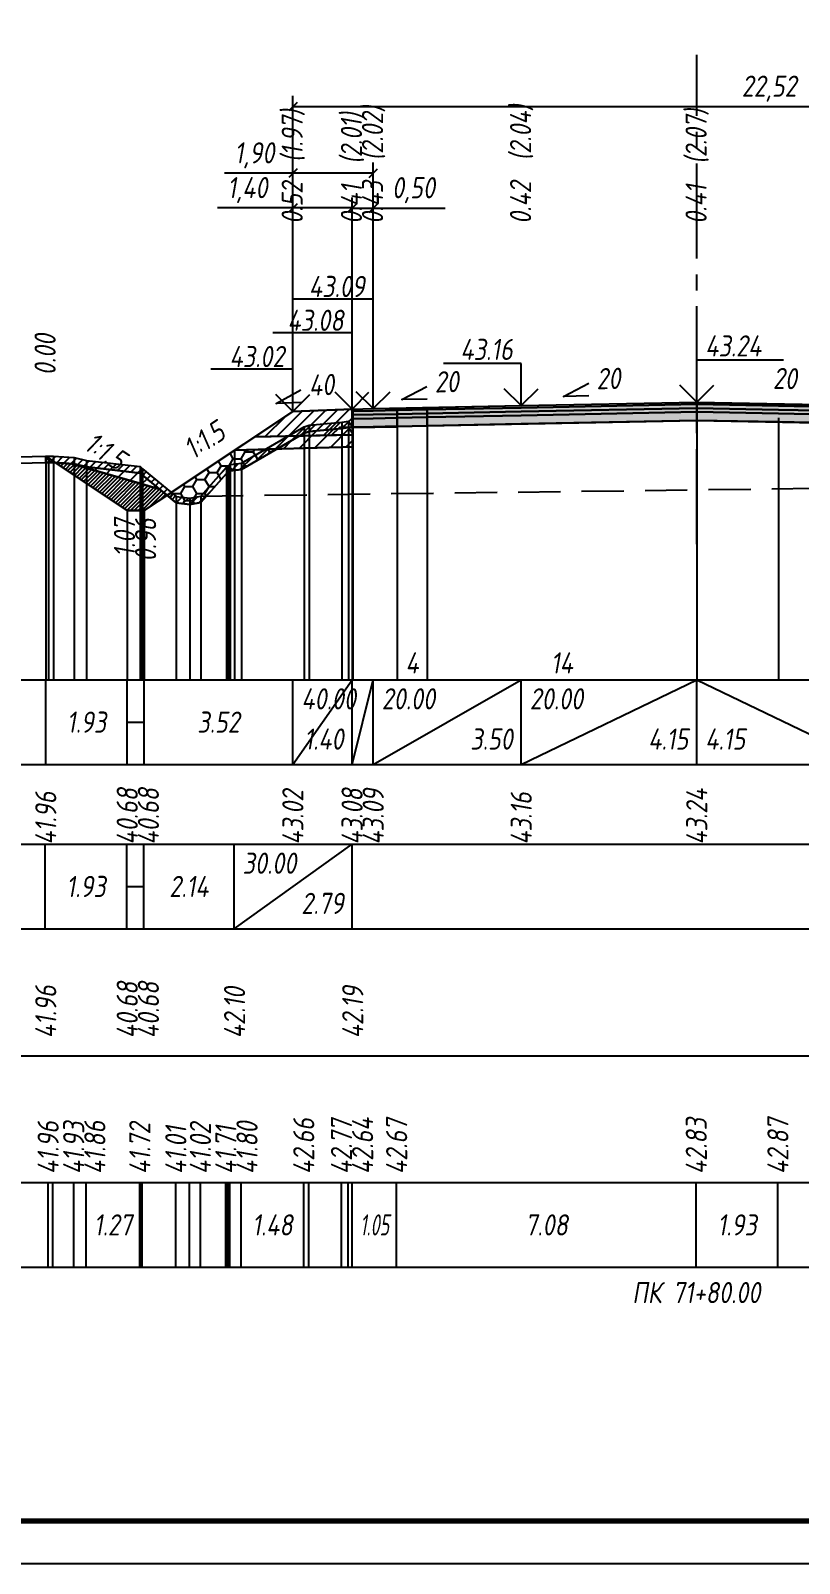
# Model space of a CAD drawing. Extents: x -717 to 1451, y -133302 to 233.
# Drawn here: x 103.2 to 194.1, y -113347.4 to -113166.3 of the extents above; entities that cross this region are included whole.
import ezdxf
from ezdxf.enums import TextEntityAlignment as Align

# ---------------------------------------------------------------- set-up
doc = ezdxf.new("R2010")
doc.units = 0
doc.linetypes.add('осевая2', pattern=[1.125, 0.75, -0.125, 0.125, -0.125])
doc.linetypes.add('штриховая', pattern=[0.75, 0.5, -0.25])
for name, color, linetype in [('Интерполированный поперечник', 2, 'Continuous'), ('Код_510', 7, 'Continuous'), ('Код_514', 1, 'Continuous'), ('Код_516', 1, 'Continuous'), ('Контур_0', 7, 'Continuous'), ('Контур_2564', 7, 'Continuous'), ('Контур_2660', 7, 'Continuous'), ('Контур_2665', 7, 'Continuous'), ('Контур_400', 7, 'Continuous'), ('Контур_508', 7, 'Continuous'), ('Контур_512', 7, 'Continuous'), ('Контур_513', 7, 'Continuous'), ('Красный поперечник', 1, 'Continuous'), ('Объём_2501', 7, 'Continuous'), ('Объём_2564', 7, 'Continuous'), ('Объём_2650', 7, 'Continuous'), ('Объём_2660', 7, 'Continuous'), ('Объём_2661', 7, 'Continuous'), ('Объём_2663', 7, 'Continuous'), ('Объём_2664', 7, 'Continuous'), ('Объём_2665', 7, 'Continuous'), ('Объём_2666', 7, 'Continuous'), ('Объём_2753', 7, 'Continuous'), ('Ось', 1, 'осевая2'), ('Откосы', 7, 'Continuous'), ('Отметки покрытия', 7, 'Continuous'), ('Подписи поперечников', 7, 'Continuous'), ('Рабочие отметки', 7, 'Continuous'), ('Рабочие отметки доп.', 7, 'Continuous'), ('Слои выравнивания', 7, 'Continuous'), ('Таблица', 7, 'Continuous'), ('Уклоны проезжей части', 7, 'Continuous'), ('Черный поперечник', 3, 'Continuous')]:
    doc.layers.add(name, color=color, linetype=linetype)
for name, color, linetype, true_color in [('Контур_2540', 2, 'Continuous', 0xffff00), ('Контур_2560', 2, 'Continuous', 0xffff00), ('Контур_2561', 7, 'Continuous', 0xff8040), ('Контур_2562', 3, 'Continuous', 0x00ff00), ('Контур_2563', 7, 'Continuous', 0xff8000), ('Контур_2570', 7, 'Continuous', 0x80ff00), ('Контур_2725', 7, 'Continuous', 0x323232), ('Контур_2736', 4, 'Continuous', 0x00ffff), ('Контур_2737', 4, 'Continuous', 0x00ffff), ('Контур_2738', 4, 'Continuous', 0x00ffff), ('Контур_2739', 4, 'Continuous', 0x00ffff), ('Контур_2741', 4, 'Continuous', 0x00ffff), ('Контур_2742', 4, 'Continuous', 0x00ffff), ('Контур_2743', 4, 'Continuous', 0x00ffff), ('Контур_2744', 7, 'Continuous', 0xa4ffff), ('Контур_2745', 7, 'Continuous', 0xa4ffff), ('Контур_2747', 4, 'Continuous', 0x00ffff), ('Контур_2748', 4, 'Continuous', 0x00ffff), ('Контур_2749', 4, 'Continuous', 0x00ffff), ('Контур_2750', 4, 'Continuous', 0x00ffff), ('Контур_2751', 4, 'Continuous', 0x00ffff), ('Контур_2752', 4, 'Continuous', 0x00ffff), ('Контур_2760', 7, 'Continuous', 0x323232), ('Контур_2761', 7, 'Continuous', 0x323232), ('Контур_2762', 7, 'Continuous', 0x323232), ('Контур_2763', 7, 'Continuous', 0x323232), ('Контур_2764', 7, 'Continuous', 0x323232), ('Контур_402', 7, 'Continuous', 0xff6464), ('Контур_703', 4, 'Continuous', 0x00ffff), ('Контур_705', 4, 'Continuous', 0x00ffff), ('Контур_707', 4, 'Continuous', 0x00ffff), ('Контур_720', 131, 'Continuous', 0xaaffff), ('Объём_2500', 7, 'Continuous', 0xc0c0c0), ('Объём_2520', 7, 'Continuous', 0x80ffff), ('Объём_2540', 2, 'Continuous', 0xffff00), ('Объём_2560', 2, 'Continuous', 0xffff00), ('Объём_2561', 7, 'Continuous', 0xff8040), ('Объём_2562', 3, 'Continuous', 0x00ff00), ('Объём_2563', 7, 'Continuous', 0xff8000), ('Объём_2570', 7, 'Continuous', 0x80ff00), ('Объём_2600', 7, 'Continuous', 0x808000), ('Объём_2620', 2, 'Continuous', 0xffff00), ('Объём_2746', 2, 'Continuous', 0xffff00)]:
    doc.layers.add(name, color=color, linetype=linetype, true_color=true_color)
doc.styles.get("Standard").update_dxf_attribs({"font": 'txt', "height": 2.5})
doc.styles.add('М', font='romand.shx', dxfattribs={"width": 0.8, "oblique": 10, "height": 2.5})
doc.dimstyles.new('ISO-25', dxfattribs={"dimtxt": 2.5, "dimasz": 2.5, "dimexe": 1.25, "dimexo": 0.625, "dimtad": 1, "dimtxsty": 'Standard', "dimcen": 2.5, "dimadec": 0, "dimazin": 0, "dimtfac": 1, "dimtmove": 0, "dimatfit": 3, "dimfxl": 1, "dimarcsym": 0})

# ---------------------------------------------------------------- blocks, each defined once
blk = doc.blocks.new('_Oblique')
at = {"color": 0, "linetype": 'ByBlock', "lineweight": -2}
blk.add_line((-0.5, -0.5), (0.5, 0.5), dxfattribs=at)
blk = doc.blocks.new('*D3640')
at = {"color": 0, "lineweight": -2, "transparency": 16777216}
for p, q in [((134.22, -113187.23), (125.31, -113187.23)), ((134.22, -113210.72), (134.22, -113185.98)), ((141.22, -113187.23), (134.22, -113187.23)), ((141.22, -113210.44), (141.22, -113185.98))]:
    blk.add_line(p, q, dxfattribs=at)
at = {"layer": 'Defpoints', "color": 0, "transparency": 16777216}
for p in [(141.22, -113187.23), (141.22, -113211.06), (134.22, -113211.34)]:
    blk.add_point(p, dxfattribs=at)
at = {"color": 0, "lineweight": -2, "transparency": 16777216, "rotation": 180}
blk.add_blockref('_Oblique', (134.22, -113187.23), dxfattribs=at)
at = {"color": 0, "lineweight": -2, "transparency": 16777216}
blk.add_blockref('_Oblique', (141.22, -113187.23), dxfattribs=at)
at = {"color": 0, "transparency": 16777216, "insert": (128.85, -113185.12), "char_height": 2.5, "width": 8.75, "attachment_point": 5, "style": 'М'}
blk.add_mtext('1,40', dxfattribs=at)
blk = doc.blocks.new('*D3642')
at = {"color": 0, "lineweight": -2, "transparency": 16777216}
for p, q in [((141.22, -113210.44), (141.22, -113186)), ((141.22, -113187.25), (143.72, -113187.25)), ((143.72, -113210.39), (143.72, -113186)), ((143.72, -113187.25), (152.24, -113187.25))]:
    blk.add_line(p, q, dxfattribs=at)
at = {"layer": 'Defpoints', "color": 0, "transparency": 16777216}
for p in [(143.72, -113187.25), (141.22, -113211.06), (143.72, -113211.01)]:
    blk.add_point(p, dxfattribs=at)
at = {"color": 0, "lineweight": -2, "transparency": 16777216, "rotation": 180}
blk.add_blockref('_Oblique', (141.22, -113187.25), dxfattribs=at)
at = {"color": 0, "lineweight": -2, "transparency": 16777216}
blk.add_blockref('_Oblique', (143.72, -113187.25), dxfattribs=at)
at = {"color": 0, "transparency": 16777216, "insert": (148.48, -113185.13), "char_height": 2.5, "width": 9.1667, "attachment_point": 5, "style": 'М'}
blk.add_mtext('0,50', dxfattribs=at)
blk = doc.blocks.new('*D3645')
at = {"color": 0, "lineweight": -2, "transparency": 16777216}
for p, q in [((134.22, -113210.72), (134.22, -113181.87)), ((143.72, -113210.39), (143.72, -113181.87)), ((134.22, -113183.12), (126.14, -113183.12)), ((143.72, -113183.12), (134.22, -113183.12))]:
    blk.add_line(p, q, dxfattribs=at)
at = {"layer": 'Defpoints', "color": 0, "transparency": 16777216}
for p in [(143.72, -113183.12), (143.72, -113211.01), (134.22, -113211.34)]:
    blk.add_point(p, dxfattribs=at)
at = {"color": 0, "lineweight": -2, "transparency": 16777216, "rotation": 180}
blk.add_blockref('_Oblique', (134.22, -113183.12), dxfattribs=at)
at = {"color": 0, "lineweight": -2, "transparency": 16777216}
blk.add_blockref('_Oblique', (143.72, -113183.12), dxfattribs=at)
at = {"color": 0, "transparency": 16777216, "insert": (129.68, -113181.01), "char_height": 2.5, "width": 8.75, "attachment_point": 5, "style": 'М'}
blk.add_mtext('1,90', dxfattribs=at)
blk = doc.blocks.new('*D3646')
at = {"color": 0, "lineweight": -2, "transparency": 16777216}
for p, q in [((134.22, -113210.72), (134.22, -113174)), ((246.83, -113211.28), (246.83, -113174)), ((134.22, -113175.25), (246.83, -113175.25))]:
    blk.add_line(p, q, dxfattribs=at)
at = {"layer": 'Defpoints', "color": 0, "transparency": 16777216}
for p in [(246.83, -113175.25), (134.22, -113211.34), (246.83, -113211.91)]:
    blk.add_point(p, dxfattribs=at)
at = {"color": 0, "lineweight": -2, "transparency": 16777216, "rotation": 180}
blk.add_blockref('_Oblique', (134.22, -113175.25), dxfattribs=at)
at = {"color": 0, "lineweight": -2, "transparency": 16777216}
blk.add_blockref('_Oblique', (246.83, -113175.25), dxfattribs=at)
at = {"color": 0, "transparency": 16777216, "insert": (190.53, -113173.13), "char_height": 2.5, "width": 12.5, "attachment_point": 5, "style": 'М'}
blk.add_mtext('22,52', dxfattribs=at)

msp = doc.modelspace()

# ---------------------------------------------------------------- hatches: boundary and pattern name
at = {"layer": 'Объём_2563'}
h = msp.add_hatch(dxfattribs=at)
h.set_pattern_fill('ANSI31', color=256, scale=0.3)
h.paths.add_polyline_path([(134.217, -113211.278), (141.217, -113210.998), (141.217, -113213.148), (139.717, -113213.178), (138.799, -113214.096), (129.717, -113214.278)])
h.paths.add_polyline_path([(230.969, -113214.213), (230.05, -113213.294), (228.55, -113213.264), (228.55, -113213.114), (229.949, -113213.116), (229.95, -113212.116), (229.45, -113212.115), (229.45, -113211.301), (232.272, -113211.428), (232.272, -113212.049), (233.672, -113212.049), (233.672, -113211.509), (242.667, -113211.688), (242.667, -113212.255), (244.067, -113212.255), (244.067, -113211.255), (243.567, -113211.255), (243.567, -113210.755), (246.834, -113211.096), (252.145, -113214.636)])
at = {"layer": 'Объём_2570'}
h = msp.add_hatch(dxfattribs=at)
h.set_pattern_fill('ANSI31', color=256, scale=0.2)
h.paths.add_polyline_path([(141.294, -113213.917), (140.794, -113213.167), (140.015, -113213.309), (136.151, -113213.664), (135.555, -113213.849), (128.148, -113218.126), (126.808, -113218.309), (126.637, -113218.447), (126.533, -113218.492), (126.35, -113218.605), (123.337, -113222.047), (122.05, -113222.271), (120.436, -113222.09), (116.446, -113218.819), (116.176, -113218.558), (109.825, -113217.836), (108.36, -113217.486), (105.901, -113217.332), (105.334, -113217.322), (105, -113217.328), (105, -113216.578), (105.334, -113216.572), (105.901, -113216.582), (108.36, -113216.736), (109.825, -113217.086), (116.176, -113217.808), (116.446, -113218.069), (120.436, -113221.34), (122.05, -113221.521), (123.337, -113221.297), (126.35, -113217.855), (126.533, -113217.742), (126.637, -113217.697), (126.808, -113217.559), (128.148, -113217.376), (135.555, -113213.099), (136.151, -113212.914), (140.015, -113212.559), (140.794, -113212.417), (141.294, -113213.167)])
h.paths.add_polyline_path([(253.968, -113214.238), (248.644, -113213.387), (248.144, -113214.137), (228.55, -113213.669), (228.55, -113212.919), (248.144, -113213.387), (248.644, -113212.637), (253.968, -113213.488), (259.253, -113214.283), (259.253, -113215.033)])
at = {"layer": 'Объём_2600'}
h = msp.add_hatch(dxfattribs=at)
h.set_pattern_fill('ANSI31', color=6, scale=0.4)
h.paths.add_polyline_path([(116.038, -113219.759), (108.095, -113217.47), (108.36, -113217.486), (109.825, -113217.836), (116.176, -113218.558), (116.446, -113218.819), (118.436, -113220.451)])
h.paths.add_polyline_path([(141.294, -113213.917), (141.294, -113215.453), (132.31, -113215.722), (135.555, -113213.849), (136.151, -113213.664), (140.015, -113213.309), (140.794, -113213.167)])
h.paths.add_polyline_path([(248.144, -113214.137), (248.644, -113213.387), (253.968, -113214.238), (259.253, -113215.033), (259.253, -113214.283), (266.41, -113216.053), (272.976, -113217.789), (259.529, -113219.559), (254.818, -113216.418), (228.55, -113215.63), (228.55, -113213.669)])
h = msp.add_hatch(dxfattribs=at)
h.set_pattern_fill('HONEY', color=5, scale=0.3)
h.paths.add_polyline_path([(126.533, -113218.492), (126.35, -113218.605), (123.337, -113222.047), (122.05, -113222.271), (120.436, -113222.09), (119.343, -113221.194), (127.326, -113215.872), (132.31, -113215.722), (128.148, -113218.126), (126.808, -113218.309), (126.637, -113218.447)])
h.paths.add_polyline_path([(105, -113216.578), (106.155, -113217.348), (105.901, -113217.332), (105.334, -113217.322), (105, -113217.328)])
at = {"layer": 'Объём_2620'}
h = msp.add_hatch(dxfattribs=at)
h.set_pattern_fill('ANSI31', color=2, scale=0.1)
h.paths.add_polyline_path([(116.634, -113223), (114.634, -113223), (106.155, -113217.348), (108.095, -113217.47), (118.436, -113220.451), (119.343, -113221.194)])
h.paths.add_polyline_path([(261.208, -113219.338), (272.976, -113217.789), (269.675, -113219.99), (269.675, -113221.192), (266.228, -113223.49), (263.622, -113223.49), (260.175, -113221.192), (260.175, -113219.99), (259.529, -113219.559)])
at = {"layer": 'Слои выравнивания'}
for color, points in [(2, [(141.294, -113210.996), (143.717, -113210.948), (146.543, -113210.891), (146.543, -113211.141), (143.717, -113211.198), (141.294, -113211.246)]), (2, [(146.543, -113210.891), (150.09, -113210.82), (150.09, -113211.07), (146.543, -113211.141)]), (3, [(146.543, -113211.141), (150.09, -113211.07), (150.09, -113211.52), (146.543, -113211.591)]), (2, [(150.09, -113210.82), (161.217, -113210.598), (181.967, -113210.183), (181.967, -113210.433), (161.217, -113210.848), (150.09, -113211.07)]), (3, [(150.09, -113211.07), (161.217, -113210.848), (181.967, -113210.433), (181.967, -113210.883), (161.217, -113211.298), (150.09, -113211.52)]), (4, [(150.09, -113211.52), (161.217, -113211.298), (181.967, -113210.883), (181.967, -113211.333), (161.217, -113211.748), (150.09, -113211.97)]), (2, [(181.967, -113210.183), (191.618, -113210.376), (200.903, -113210.561), (202.717, -113210.598), (220.217, -113210.948), (226.05, -113211.064), (228.55, -113211.114), (228.55, -113211.364), (226.05, -113211.314), (220.217, -113211.198), (202.717, -113210.848), (200.903, -113210.811), (191.618, -113210.626), (181.967, -113210.433)]), (3, [(181.967, -113210.433), (191.618, -113210.626), (200.903, -113210.811), (202.717, -113210.848), (220.217, -113211.198), (226.05, -113211.314), (228.55, -113211.364), (228.55, -113211.814), (226.05, -113211.764), (220.217, -113211.648), (202.717, -113211.298), (200.903, -113211.261), (191.618, -113211.076), (181.967, -113210.883)]), (4, [(181.967, -113210.883), (191.618, -113211.076), (200.903, -113211.261), (202.717, -113211.298), (220.217, -113211.648), (226.05, -113211.764), (228.55, -113211.814), (228.55, -113212.264), (226.05, -113212.214), (220.217, -113212.098), (202.717, -113211.748), (200.903, -113211.711), (191.618, -113211.526), (181.967, -113211.333)]), (3, [(141.294, -113211.246), (143.717, -113211.198), (146.543, -113211.141), (146.543, -113211.591), (143.717, -113211.648), (141.294, -113211.696)]), (4, [(141.294, -113211.696), (143.717, -113211.648), (146.543, -113211.591), (146.543, -113212.041), (143.717, -113212.098), (141.294, -113212.146)]), (5, [(141.294, -113212.146), (143.717, -113212.098), (146.543, -113212.041), (146.543, -113213.041), (143.717, -113213.098), (141.294, -113213.146)]), (4, [(146.543, -113211.591), (150.09, -113211.52), (150.09, -113211.97), (146.543, -113212.041)]), (5, [(146.543, -113212.041), (150.09, -113211.97), (150.09, -113212.97), (146.543, -113213.051)]), (5, [(150.09, -113211.97), (161.217, -113211.748), (181.967, -113211.333), (181.967, -113212.333), (161.217, -113212.748), (150.09, -113212.97)]), (5, [(181.967, -113211.333), (191.618, -113211.526), (200.903, -113211.711), (202.717, -113211.748), (220.217, -113212.098), (226.05, -113212.214), (228.55, -113212.264), (228.55, -113213.264), (226.05, -113213.214), (220.217, -113213.098), (202.717, -113212.748), (200.903, -113212.711), (191.618, -113212.526), (181.967, -113212.333)]), (7, [(141.294, -113213.146), (143.717, -113213.098), (146.543, -113213.041), (146.543, -113213.091), (143.717, -113213.148), (141.294, -113213.196)])]:
    msp.add_hatch(color=color, dxfattribs=at).paths.add_polyline_path(points)

# ---------------------------------------------------------------- linework, layer by layer
at = {"flags": 128}
msp.add_lwpolyline([(-30.054, -113347.421), (389.946, -113347.421), (389.946, -113050.421), (-30.054, -113050.421)], close=True, dxfattribs=at)
at = {"const_width": 0.6, "flags": 128}
msp.add_lwpolyline([(-10.054, -113342.421), (384.946, -113342.421), (384.946, -113055.421), (-10.054, -113055.421)], close=True, dxfattribs=at)
at = {"layer": 'Интерполированный поперечник', "linetype": 'штриховая', "ltscale": 10, "flags": 128}
msp.add_lwpolyline([(123.356, -113221.283), (266.163, -113219.475)], dxfattribs=at)
at = {"layer": 'Код_510'}
for p, q in [((105.28, -113312.421), (105.28, -113302.421)), ((105.847, -113312.421), (105.847, -113302.421)), ((108.306, -113312.421), (108.306, -113302.421)), ((109.771, -113312.421), (109.771, -113302.421)), ((116.122, -113312.421), (116.122, -113302.421)), ((116.242, -113312.421), (116.242, -113302.421)), ((116.391, -113312.421), (116.391, -113302.421)), ((120.382, -113312.421), (120.382, -113302.421)), ((121.995, -113312.421), (121.995, -113302.421)), ((123.282, -113312.421), (123.282, -113302.421)), ((126.295, -113312.421), (126.295, -113302.421)), ((126.479, -113312.421), (126.479, -113302.421)), ((126.583, -113312.421), (126.583, -113302.421)), ((126.754, -113312.421), (126.754, -113302.421)), ((128.094, -113312.421), (128.094, -113302.421)), ((135.501, -113312.421), (135.501, -113302.421)), ((136.097, -113312.421), (136.097, -113302.421)), ((139.961, -113312.421), (139.961, -113302.421)), ((140.74, -113312.421), (140.74, -113302.421)), ((141.24, -113312.421), (141.24, -113302.421)), ((146.488, -113312.421), (146.488, -113302.421)), ((181.913, -113312.421), (181.913, -113302.421)), ((191.564, -113312.421), (191.564, -113302.421))]:
    msp.add_line(p, q, dxfattribs=at)
at = {"layer": 'Код_514'}
for p, q in [((105, -113253), (105, -113243)), ((114.634, -113253), (114.634, -113243)), ((116.634, -113253), (116.634, -113243)), ((134.217, -113253), (134.217, -113243)), ((134.217, -113253), (141.217, -113243)), ((141.217, -113253), (141.217, -113243)), ((141.217, -113253), (143.717, -113243)), ((143.717, -113253), (143.717, -113243)), ((143.717, -113253), (161.217, -113243)), ((161.217, -113253), (161.217, -113243)), ((161.217, -113253), (181.967, -113243)), ((181.967, -113253), (181.967, -113243)), ((181.967, -113243), (202.717, -113253)), ((114.634, -113248), (116.634, -113248))]:
    msp.add_line(p, q, dxfattribs=at)
at = {"layer": 'Код_516'}
for p, q in [((104.946, -113272.421), (104.946, -113262.421)), ((114.579, -113272.421), (114.579, -113262.421)), ((116.579, -113272.421), (116.579, -113262.421)), ((127.271, -113272.421), (127.271, -113262.421)), ((127.271, -113272.421), (141.24, -113262.421)), ((141.24, -113272.421), (141.24, -113262.421)), ((114.579, -113267.421), (116.579, -113267.421))]:
    msp.add_line(p, q, dxfattribs=at)
at = {"layer": 'Контур_0', "flags": 128}
for points in [[(141.217, -113213.148), (141.217, -113210.998), (141.294, -113210.996), (141.294, -113213.146), (141.217, -113213.148), (141.217, -113213.148)], [(134.217, -113211.278), (119.848, -113220.857), (119.848, -113220.857), (119.848, -113220.857), (119.848, -113220.857), (119.848, -113220.857), (119.848, -113220.857), (119.848, -113220.857), (119.848, -113220.857), (119.848, -113220.857), (119.848, -113220.857), (119.848, -113220.857), (119.848, -113220.857), (119.848, -113220.857), (119.848, -113220.857), (116.634, -113223), (114.634, -113223), (105, -113216.578), (105, -113216.578), (105, -113216.578), (105, -113216.578), (105, -113216.578), (105, -113216.578), (105, -113216.578), (105, -113216.578), (105, -113216.578), (105, -113216.578), (105, -113216.578), (105, -113216.578), (105, -113216.578)], [(134.217, -113211.278), (119.848, -113220.857), (119.848, -113220.857), (119.848, -113220.857), (119.848, -113220.857), (119.848, -113220.857), (119.848, -113220.857), (119.848, -113220.857), (119.848, -113220.857), (119.848, -113220.857), (119.848, -113220.857), (119.848, -113220.857), (119.848, -113220.857), (119.848, -113220.857), (119.848, -113220.857), (116.634, -113223)]]:
    msp.add_lwpolyline(points, dxfattribs=at)
at = {"layer": 'Контур_0', "color": 250, "flags": 128}
for points in [[(129.717, -113214.278), (138.799, -113214.096), (139.717, -113213.178), (141.217, -113213.148)], [(139.717, -113213.178), (141.294, -113213.146), (141.294, -113214.046), (138.799, -113214.096), (139.717, -113213.178), (139.717, -113213.178)]]:
    msp.add_lwpolyline(points, dxfattribs=at)
at = {"layer": 'Контур_2540', "flags": 128}
msp.add_lwpolyline([(141.294, -113215.453), (127.326, -113215.872), (129.717, -113214.278), (141.294, -113214.046), (141.294, -113215.453), (141.294, -113215.453)], dxfattribs=at)
at = {"layer": 'Контур_2560', "flags": 128}
msp.add_lwpolyline([(134.217, -113211.278), (134.217, -113211.278), (134.217, -113211.278), (141.217, -113210.998)], dxfattribs=at)
at = {"layer": 'Контур_2561', "flags": 128}
msp.add_lwpolyline([(141.217, -113210.998), (141.217, -113210.998), (134.217, -113211.278), (134.217, -113211.278), (141.217, -113210.998)], dxfattribs=at)
at = {"layer": 'Контур_2562', "flags": 128}
msp.add_lwpolyline([(134.217, -113211.278), (134.217, -113211.278), (134.217, -113211.278), (134.217, -113211.278), (134.217, -113211.278)], dxfattribs=at)
at = {"layer": 'Контур_2563', "color": 250, "flags": 128}
msp.add_lwpolyline([(134.217, -113211.278), (141.217, -113210.998), (141.217, -113213.148), (139.717, -113213.178), (138.799, -113214.096), (129.717, -113214.278), (134.217, -113211.278), (134.217, -113211.278)], dxfattribs=at)
at = {"layer": 'Контур_2564', "flags": 128}
msp.add_lwpolyline([(134.217, -113211.278), (141.217, -113210.998)], dxfattribs=at)
at = {"layer": 'Контур_2570', "flags": 128}
msp.add_lwpolyline([(80, -113215.833), (95.548, -113217.495), (105.334, -113217.322), (105.901, -113217.332), (108.36, -113217.486), (109.825, -113217.836), (116.176, -113218.558), (116.297, -113218.67), (116.446, -113218.819), (120.436, -113222.09), (122.05, -113222.271), (123.337, -113222.047), (126.35, -113218.605), (126.533, -113218.492), (126.637, -113218.447), (126.808, -113218.309), (128.148, -113218.126), (135.555, -113213.849), (136.151, -113213.664), (136.151, -113213.664), (140.015, -113213.309), (140.794, -113213.167), (141.294, -113213.917)], dxfattribs=at)
at = {"layer": 'Контур_2660', "flags": 128}
msp.add_lwpolyline([(127.326, -113215.872), (141.294, -113215.453)], dxfattribs=at)
at = {"layer": 'Контур_2665', "flags": 128}
msp.add_lwpolyline([(134.217, -113211.278), (134.217, -113211.278)], dxfattribs=at)
at = {"layer": 'Контур_2725', "flags": 128}
msp.add_lwpolyline([(141.294, -113213.196), (143.717, -113213.148), (146.543, -113213.091), (146.543, -113213.051), (150.09, -113212.97), (161.217, -113212.748), (181.967, -113212.333), (191.618, -113212.526), (200.903, -113212.711), (202.717, -113212.748), (220.217, -113213.098), (226.05, -113213.214), (228.55, -113213.264)], dxfattribs=at)
at = {"layer": 'Контур_2736', "flags": 128}
for points in [[(134.217, -113211.278), (119.848, -113220.857)], [(119.848, -113220.857), (116.634, -113223)]]:
    msp.add_lwpolyline(points, dxfattribs=at)
at = {"layer": 'Контур_2737', "flags": 128}
msp.add_lwpolyline([(119.848, -113220.857), (119.848, -113220.857)], dxfattribs=at)
at = {"layer": 'Контур_2738', "flags": 128}
msp.add_lwpolyline([(119.848, -113220.857), (119.848, -113220.857)], dxfattribs=at)
at = {"layer": 'Контур_2739', "flags": 128}
msp.add_lwpolyline([(119.848, -113220.857), (119.848, -113220.857)], dxfattribs=at)
at = {"layer": 'Контур_2741', "flags": 128}
msp.add_lwpolyline([(105, -113216.578), (105, -113216.578)], dxfattribs=at)
at = {"layer": 'Контур_2742', "flags": 128}
msp.add_lwpolyline([(105, -113216.578), (105, -113216.578)], dxfattribs=at)
at = {"layer": 'Контур_2743', "flags": 128}
msp.add_lwpolyline([(105, -113216.578), (105, -113216.578)], dxfattribs=at)
at = {"layer": 'Контур_2744', "flags": 128}
msp.add_lwpolyline([(105, -113216.578), (105, -113216.578)], dxfattribs=at)
msp.add_lwpolyline([(105, -113216.578), (105, -113216.578)], dxfattribs=at)
msp.add_lwpolyline([(105, -113216.578), (105, -113216.578)], dxfattribs=at)
msp.add_lwpolyline([(105, -113216.578), (105, -113216.578)], dxfattribs=at)
msp.add_lwpolyline([(105, -113216.578), (105, -113216.578)], dxfattribs=at)
msp.add_lwpolyline([(105, -113216.578), (105, -113216.578)], dxfattribs=at)
at = {"layer": 'Контур_2745', "flags": 128}
msp.add_lwpolyline([(119.848, -113220.857), (119.848, -113220.857)], dxfattribs=at)
msp.add_lwpolyline([(119.848, -113220.857), (119.848, -113220.857)], dxfattribs=at)
msp.add_lwpolyline([(119.848, -113220.857), (119.848, -113220.857)], dxfattribs=at)
msp.add_lwpolyline([(119.848, -113220.857), (119.848, -113220.857)], dxfattribs=at)
msp.add_lwpolyline([(119.848, -113220.857), (119.848, -113220.857)], dxfattribs=at)
msp.add_lwpolyline([(119.848, -113220.857), (119.848, -113220.857)], dxfattribs=at)
at = {"layer": 'Контур_2747', "flags": 128}
msp.add_lwpolyline([(119.848, -113220.857), (119.848, -113220.857)], dxfattribs=at)
at = {"layer": 'Контур_2748', "flags": 128}
msp.add_lwpolyline([(119.848, -113220.857), (119.848, -113220.857)], dxfattribs=at)
at = {"layer": 'Контур_2749', "flags": 128}
msp.add_lwpolyline([(119.848, -113220.857), (119.848, -113220.857)], dxfattribs=at)
at = {"layer": 'Контур_2750', "flags": 128}
msp.add_lwpolyline([(105, -113216.578), (105, -113216.578)], dxfattribs=at)
at = {"layer": 'Контур_2751', "flags": 128}
msp.add_lwpolyline([(105, -113216.578), (105, -113216.578)], dxfattribs=at)
at = {"layer": 'Контур_2752', "flags": 128}
msp.add_lwpolyline([(105, -113216.578), (105, -113216.578)], dxfattribs=at)
at = {"layer": 'Контур_2760', "flags": 128}
msp.add_lwpolyline([(141.294, -113210.996), (143.717, -113210.948), (146.543, -113210.891), (150.09, -113210.82), (161.217, -113210.598), (181.967, -113210.183), (191.618, -113210.376), (200.903, -113210.561), (202.717, -113210.598), (220.217, -113210.948), (226.05, -113211.064), (228.55, -113211.114)], dxfattribs=at)
at = {"layer": 'Контур_2761', "flags": 128}
msp.add_lwpolyline([(141.294, -113211.246), (143.717, -113211.198), (146.543, -113211.141), (150.09, -113211.07), (161.217, -113210.848), (181.967, -113210.433), (191.618, -113210.626), (200.903, -113210.811), (202.717, -113210.848), (220.217, -113211.198), (226.05, -113211.314), (228.55, -113211.364)], dxfattribs=at)
at = {"layer": 'Контур_2762', "flags": 128}
msp.add_lwpolyline([(141.294, -113211.696), (143.717, -113211.648), (146.543, -113211.591), (150.09, -113211.52), (161.217, -113211.298), (181.967, -113210.883), (191.618, -113211.076), (200.903, -113211.261), (202.717, -113211.298), (220.217, -113211.648), (226.05, -113211.764), (228.55, -113211.814)], dxfattribs=at)
at = {"layer": 'Контур_2763', "flags": 128}
msp.add_lwpolyline([(141.294, -113212.146), (143.717, -113212.098), (146.543, -113212.041), (150.09, -113211.97), (161.217, -113211.748), (181.967, -113211.333), (191.618, -113211.526), (200.903, -113211.711), (202.717, -113211.748), (220.217, -113212.098), (226.05, -113212.214), (228.55, -113212.264)], dxfattribs=at)
at = {"layer": 'Контур_2764', "flags": 128}
msp.add_lwpolyline([(141.294, -113213.146), (143.717, -113213.098), (146.543, -113213.041)], dxfattribs=at)
at = {"layer": 'Контур_400', "flags": 128}
for points in [[(141.217, -113210.998), (143.717, -113210.948), (143.717, -113210.948), (143.717, -113210.948), (143.717, -113210.948), (143.717, -113210.948), (143.717, -113210.948), (161.217, -113210.598), (181.967, -113210.183)], [(181.967, -113210.183), (202.717, -113210.598), (220.217, -113210.948), (220.217, -113210.948), (220.217, -113210.948), (220.217, -113210.948), (220.217, -113210.948), (226.05, -113211.064), (228.55, -113211.114)]]:
    msp.add_lwpolyline(points, dxfattribs=at)
at = {"layer": 'Контур_402', "flags": 128}
msp.add_lwpolyline([(127.326, -113215.872), (141.294, -113215.453), (141.294, -113213.196), (146.543, -113213.091), (146.543, -113213.051), (150.09, -113212.97), (181.967, -113212.333), (228.55, -113213.264), (228.55, -113215.63), (254.818, -113216.418)], dxfattribs=at)
at = {"layer": 'Контур_508', "flags": 128}
msp.add_lwpolyline([(105, -113216.578), (114.634, -113223), (116.634, -113223), (127.326, -113215.872), (141.294, -113215.453), (141.294, -113213.196), (146.543, -113213.091), (146.543, -113213.051), (150.09, -113212.97), (181.967, -113212.333), (228.55, -113213.264), (228.55, -113215.63), (254.818, -113216.418), (260.175, -113219.99), (260.175, -113221.192), (263.622, -113223.49), (263.925, -113223.49), (265.925, -113223.49), (266.228, -113223.49), (269.675, -113221.192), (269.675, -113219.99), (272.976, -113217.789)], dxfattribs=at)
at = {"layer": 'Контур_512', "flags": 128}
msp.add_lwpolyline([(105, -113216.578), (114.634, -113223), (116.634, -113223), (127.326, -113215.872), (141.294, -113215.453)], dxfattribs=at)
at = {"layer": 'Контур_513', "flags": 128}
msp.add_lwpolyline([(105, -113216.578), (114.634, -113223), (116.634, -113223), (127.326, -113215.872), (141.294, -113215.453), (141.294, -113213.196), (146.543, -113213.091), (146.543, -113213.051), (150.09, -113212.97), (181.967, -113212.333), (228.55, -113213.264), (228.55, -113215.63), (254.818, -113216.418), (260.175, -113219.99), (260.175, -113221.192), (263.622, -113223.49), (263.925, -113223.49), (265.925, -113223.49), (266.228, -113223.49), (269.675, -113221.192), (269.675, -113219.99), (272.976, -113217.789)], dxfattribs=at)
at = {"layer": 'Контур_703', "flags": 128}
msp.add_lwpolyline([(134.217, -113211.278), (119.848, -113220.857)], dxfattribs=at)
at = {"layer": 'Контур_705', "flags": 128}
msp.add_lwpolyline([(119.848, -113220.857), (119.848, -113220.857)], dxfattribs=at)
at = {"layer": 'Контур_707', "flags": 128}
msp.add_lwpolyline([(114.634, -113223), (105, -113216.578)], dxfattribs=at)
at = {"layer": 'Контур_720', "flags": 128}
msp.add_lwpolyline([(116.634, -113223), (114.634, -113223)], dxfattribs=at)
at = {"layer": 'Красный поперечник'}
for p, q in [((134.217, -113211.278), (141.217, -113210.998)), ((141.217, -113210.998), (143.717, -113210.948)), ((143.717, -113210.948), (161.217, -113210.598)), ((161.217, -113210.598), (181.967, -113210.183)), ((181.967, -113210.183), (202.717, -113210.598)), ((116.634, -113223), (134.217, -113211.278)), ((127.326, -113215.872), (127.326, -113243)), ((141.294, -113215.453), (141.294, -113243)), ((105, -113216.578), (105, -113243)), ((105, -113216.578), (114.634, -113223)), ((114.634, -113223), (114.634, -113243)), ((114.634, -113223), (116.634, -113223)), ((116.634, -113223), (116.634, -113243))]:
    msp.add_line(p, q, dxfattribs=at)
at = {"layer": 'Объём_2500', "flags": 128}
msp.add_lwpolyline([(141.217, -113213.148), (141.217, -113210.998), (141.294, -113210.996), (141.294, -113213.146), (141.217, -113213.148), (141.217, -113213.148)], dxfattribs=at)
at = {"layer": 'Объём_2501', "flags": 128}
for points in [[(141.217, -113210.998), (143.717, -113210.948), (143.717, -113210.948), (143.717, -113210.948), (143.717, -113210.948), (143.717, -113210.948), (143.717, -113210.948), (161.217, -113210.598), (181.967, -113210.183)], [(181.967, -113210.183), (202.717, -113210.598), (220.217, -113210.948), (220.217, -113210.948), (220.217, -113210.948), (220.217, -113210.948), (220.217, -113210.948), (226.05, -113211.064), (228.55, -113211.114)]]:
    msp.add_lwpolyline(points, dxfattribs=at)
at = {"layer": 'Объём_2520', "color": 250, "flags": 128}
msp.add_lwpolyline([(139.717, -113213.178), (141.294, -113213.146), (141.294, -113214.046), (138.799, -113214.096), (139.717, -113213.178), (139.717, -113213.178)], dxfattribs=at)
at = {"layer": 'Объём_2540', "flags": 128}
msp.add_lwpolyline([(141.294, -113215.453), (127.326, -113215.872), (129.717, -113214.278), (141.294, -113214.046), (141.294, -113215.453), (141.294, -113215.453)], dxfattribs=at)
at = {"layer": 'Объём_2560', "flags": 128}
msp.add_lwpolyline([(134.217, -113211.278), (134.217, -113211.278), (134.217, -113211.278), (141.217, -113210.998)], dxfattribs=at)
at = {"layer": 'Объём_2561', "flags": 128}
msp.add_lwpolyline([(141.217, -113210.998), (141.217, -113210.998), (134.217, -113211.278), (134.217, -113211.278), (141.217, -113210.998)], dxfattribs=at)
at = {"layer": 'Объём_2562', "flags": 128}
msp.add_lwpolyline([(134.217, -113211.278), (134.217, -113211.278), (134.217, -113211.278), (134.217, -113211.278), (134.217, -113211.278)], dxfattribs=at)
at = {"layer": 'Объём_2563', "color": 250, "flags": 128}
msp.add_lwpolyline([(134.217, -113211.278), (141.217, -113210.998), (141.217, -113213.148), (139.717, -113213.178), (138.799, -113214.096), (129.717, -113214.278), (134.217, -113211.278), (134.217, -113211.278)], dxfattribs=at)
at = {"layer": 'Объём_2564', "flags": 128}
msp.add_lwpolyline([(134.217, -113211.278), (141.217, -113210.998)], dxfattribs=at)
at = {"layer": 'Объём_2570', "flags": 128}
msp.add_lwpolyline([(141.294, -113213.917), (141.294, -113213.917), (140.794, -113213.167), (140.015, -113213.309), (136.151, -113213.664), (135.555, -113213.849), (128.148, -113218.126), (126.808, -113218.309), (126.637, -113218.447), (126.533, -113218.492), (126.35, -113218.605), (123.337, -113222.047), (122.05, -113222.271), (120.436, -113222.09), (116.446, -113218.819), (116.176, -113218.558), (109.825, -113217.836), (108.36, -113217.486), (105.901, -113217.332), (105.334, -113217.322), (105, -113217.328), (105, -113216.578), (105.334, -113216.572), (105.901, -113216.582), (108.36, -113216.736), (109.825, -113217.086), (116.176, -113217.808), (116.446, -113218.069), (120.436, -113221.34), (122.05, -113221.521), (123.337, -113221.297), (126.35, -113217.855), (126.533, -113217.742), (126.637, -113217.697), (126.808, -113217.559), (128.148, -113217.376), (135.555, -113213.099), (136.151, -113212.914), (140.015, -113212.559), (140.794, -113212.417), (141.294, -113213.167), (141.294, -113213.917), (141.294, -113213.917)], dxfattribs=at)
at = {"layer": 'Объём_2600', "color": 5, "flags": 128}
for points in [[(126.533, -113218.492), (126.35, -113218.605), (123.337, -113222.047), (122.05, -113222.271), (120.436, -113222.09), (119.343, -113221.194), (127.326, -113215.872), (132.31, -113215.722), (128.148, -113218.126), (126.808, -113218.309), (126.637, -113218.447), (126.533, -113218.492), (126.533, -113218.492)], [(105, -113216.578), (106.155, -113217.348), (105.901, -113217.332), (105.334, -113217.322), (105, -113217.328), (105, -113216.578), (105, -113216.578)]]:
    msp.add_lwpolyline(points, dxfattribs=at)
at = {"layer": 'Объём_2620', "flags": 128}
msp.add_lwpolyline([(116.634, -113223), (114.634, -113223), (106.155, -113217.348), (108.095, -113217.47), (118.436, -113220.451), (119.343, -113221.194), (116.634, -113223), (116.634, -113223)], dxfattribs=at)
at = {"layer": 'Объём_2650', "color": 6, "flags": 128}
for points in [[(141.294, -113213.917), (141.294, -113215.453), (132.31, -113215.722), (135.555, -113213.849), (136.151, -113213.664), (140.015, -113213.309), (140.794, -113213.167), (141.294, -113213.917), (141.294, -113213.917)], [(116.038, -113219.759), (108.095, -113217.47), (108.36, -113217.486), (109.825, -113217.836), (116.176, -113218.558), (116.446, -113218.819), (118.436, -113220.451), (116.038, -113219.759), (116.038, -113219.759)]]:
    msp.add_lwpolyline(points, dxfattribs=at)
at = {"layer": 'Объём_2660', "flags": 128}
msp.add_lwpolyline([(127.326, -113215.872), (141.294, -113215.453)], dxfattribs=at)
at = {"layer": 'Объём_2661', "flags": 128}
msp.add_lwpolyline([(134.217, -113211.278), (119.848, -113220.857)], dxfattribs=at)
at = {"layer": 'Объём_2663', "flags": 128}
for points in [[(114.634, -113223), (105, -113216.578)], [(119.848, -113220.857), (116.634, -113223)]]:
    msp.add_lwpolyline(points, dxfattribs=at)
at = {"layer": 'Объём_2664', "flags": 128}
msp.add_lwpolyline([(116.634, -113223), (114.634, -113223)], dxfattribs=at)
at = {"layer": 'Объём_2665', "flags": 128}
msp.add_lwpolyline([(134.217, -113211.278), (134.217, -113211.278)], dxfattribs=at)
at = {"layer": 'Объём_2666', "flags": 128}
msp.add_lwpolyline([(134.217, -113211.278), (119.848, -113220.857)], dxfattribs=at)
at = {"layer": 'Объём_2746', "flags": 128}
msp.add_lwpolyline([(141.294, -113213.917), (141.294, -113215.453), (132.31, -113215.722), (135.555, -113213.849), (136.151, -113213.664), (140.015, -113213.309), (140.794, -113213.167), (141.294, -113213.917), (141.294, -113213.917)], dxfattribs=at)
at = {"layer": 'Объём_2753', "flags": 128}
msp.add_lwpolyline([(141.294, -113210.996), (141.294, -113210.996)], dxfattribs=at)
at = {"layer": 'Ось', "ltscale": 15}
msp.add_line((181.967, -113226.971), (181.967, -113169.154), dxfattribs=at)
at = {"layer": 'Откосы', "color": 1, "flags": 128}
for points in [[(135.229, -113210.236), (132.231, -113210.356), (135.169, -113208.738)], [(150.098, -113209.82), (147.098, -113209.88), (150.068, -113208.32)], [(169.223, -113209.437), (166.223, -113209.497), (169.193, -113207.938)]]:
    msp.add_lwpolyline(points, dxfattribs=at)
at = {"layer": 'Отметки покрытия', "color": 1}
for p, q in [((143.717, -113197.998), (134.217, -113197.998)), ((143.717, -113210.948), (143.717, -113197.998)), ((141.217, -113201.998), (131.845, -113201.998)), ((141.217, -113210.998), (141.217, -113201.998)), ((161.217, -113205.598), (152.044, -113205.598)), ((161.217, -113210.598), (161.217, -113205.598)), ((181.967, -113210.183), (181.967, -113205.183)), ((181.967, -113205.183), (192.226, -113205.183)), ((134.217, -113206.278), (124.519, -113206.278)), ((134.217, -113211.278), (134.217, -113206.278)), ((134.217, -113211.278), (132.217, -113209.278)), ((134.217, -113211.278), (136.217, -113209.278)), ((141.217, -113210.998), (139.217, -113208.998)), ((141.217, -113210.998), (143.217, -113208.998)), ((143.717, -113210.948), (141.717, -113208.948)), ((143.717, -113210.948), (145.717, -113208.948)), ((161.217, -113210.598), (159.217, -113208.598)), ((161.217, -113210.598), (163.217, -113208.598)), ((181.967, -113210.183), (179.967, -113208.183)), ((181.967, -113210.183), (183.967, -113208.183))]:
    msp.add_line(p, q, dxfattribs=at)
at = {"layer": 'Слои выравнивания'}
for p, q in [((141.217, -113210.998), (141.217, -113243)), ((141.294, -113210.996), (141.294, -113243)), ((146.543, -113210.891), (146.543, -113243)), ((150.09, -113210.82), (150.09, -113243)), ((181.967, -113210.183), (181.967, -113243))]:
    msp.add_line(p, q, dxfattribs=at)
at = {"layer": 'Слои выравнивания', "color": 2, "flags": 128}
for points in [[(141.294, -113210.996), (143.717, -113210.948), (146.543, -113210.891), (146.543, -113211.141), (143.717, -113211.198), (141.294, -113211.246)], [(146.543, -113210.891), (150.09, -113210.82), (150.09, -113211.07), (146.543, -113211.141)], [(150.09, -113210.82), (161.217, -113210.598), (181.967, -113210.183), (181.967, -113210.433), (161.217, -113210.848), (150.09, -113211.07)], [(181.967, -113210.183), (191.618, -113210.376), (200.903, -113210.561), (202.717, -113210.598), (220.217, -113210.948), (226.05, -113211.064), (228.55, -113211.114), (228.55, -113211.364), (226.05, -113211.314), (220.217, -113211.198), (202.717, -113210.848), (200.903, -113210.811), (191.618, -113210.626), (181.967, -113210.433)]]:
    msp.add_lwpolyline(points, close=True, dxfattribs=at)
at = {"layer": 'Слои выравнивания', "color": 3, "flags": 128}
for points in [[(146.543, -113211.141), (150.09, -113211.07), (150.09, -113211.52), (146.543, -113211.591)], [(150.09, -113211.07), (161.217, -113210.848), (181.967, -113210.433), (181.967, -113210.883), (161.217, -113211.298), (150.09, -113211.52)], [(181.967, -113210.433), (191.618, -113210.626), (200.903, -113210.811), (202.717, -113210.848), (220.217, -113211.198), (226.05, -113211.314), (228.55, -113211.364), (228.55, -113211.814), (226.05, -113211.764), (220.217, -113211.648), (202.717, -113211.298), (200.903, -113211.261), (191.618, -113211.076), (181.967, -113210.883)], [(141.294, -113211.246), (143.717, -113211.198), (146.543, -113211.141), (146.543, -113211.591), (143.717, -113211.648), (141.294, -113211.696)]]:
    msp.add_lwpolyline(points, close=True, dxfattribs=at)
at = {"layer": 'Слои выравнивания', "color": 4, "flags": 128}
for points in [[(150.09, -113211.52), (161.217, -113211.298), (181.967, -113210.883), (181.967, -113211.333), (161.217, -113211.748), (150.09, -113211.97)], [(181.967, -113210.883), (191.618, -113211.076), (200.903, -113211.261), (202.717, -113211.298), (220.217, -113211.648), (226.05, -113211.764), (228.55, -113211.814), (228.55, -113212.264), (226.05, -113212.214), (220.217, -113212.098), (202.717, -113211.748), (200.903, -113211.711), (191.618, -113211.526), (181.967, -113211.333)], [(141.294, -113211.696), (143.717, -113211.648), (146.543, -113211.591), (146.543, -113212.041), (143.717, -113212.098), (141.294, -113212.146)], [(146.543, -113211.591), (150.09, -113211.52), (150.09, -113211.97), (146.543, -113212.041)]]:
    msp.add_lwpolyline(points, close=True, dxfattribs=at)
at = {"layer": 'Слои выравнивания', "color": 5, "flags": 128}
for points in [[(141.294, -113212.146), (143.717, -113212.098), (146.543, -113212.041), (146.543, -113213.041), (143.717, -113213.098), (141.294, -113213.146)], [(146.543, -113212.041), (150.09, -113211.97), (150.09, -113212.97), (146.543, -113213.051)], [(150.09, -113211.97), (161.217, -113211.748), (181.967, -113211.333), (181.967, -113212.333), (161.217, -113212.748), (150.09, -113212.97)], [(181.967, -113211.333), (191.618, -113211.526), (200.903, -113211.711), (202.717, -113211.748), (220.217, -113212.098), (226.05, -113212.214), (228.55, -113212.264), (228.55, -113213.264), (226.05, -113213.214), (220.217, -113213.098), (202.717, -113212.748), (200.903, -113212.711), (191.618, -113212.526), (181.967, -113212.333)]]:
    msp.add_lwpolyline(points, close=True, dxfattribs=at)
at = {"layer": 'Слои выравнивания', "color": 7, "flags": 128}
msp.add_lwpolyline([(141.294, -113213.146), (143.717, -113213.098), (146.543, -113213.041), (146.543, -113213.091), (143.717, -113213.148), (141.294, -113213.196)], close=True, dxfattribs=at)
at = {"layer": 'Таблица'}
for p, q in [((80, -113243), (297.976, -113243)), ((80, -113253), (297.976, -113253)), ((80, -113262.421), (297.976, -113262.421)), ((79.946, -113272.421), (297.922, -113272.421)), ((79.946, -113287.421), (297.922, -113287.421)), ((79.946, -113302.421), (297.922, -113302.421)), ((79.946, -113312.421), (297.922, -113312.421))]:
    msp.add_line(p, q, dxfattribs=at)
at = {"layer": 'Уклоны проезжей части', "color": 1, "flags": 128}
for points in [[(135.229, -113210.236), (132.231, -113210.356), (135.169, -113208.738)], [(150.098, -113209.82), (147.098, -113209.88), (150.068, -113208.32)], [(169.223, -113209.437), (166.223, -113209.497), (169.193, -113207.938)]]:
    msp.add_lwpolyline(points, dxfattribs=at)
at = {"layer": 'Черный поперечник', "color": 7}
for p, q in [((136.151, -113212.914), (136.151, -113243)), ((140.015, -113212.559), (140.015, -113243)), ((140.794, -113212.417), (140.794, -113243)), ((181.967, -113212.244), (181.967, -113243)), ((191.618, -113212.024), (191.618, -113243)), ((135.555, -113213.099), (135.555, -113243)), ((141.294, -113213.167), (141.294, -113243)), ((146.543, -113213.051), (146.543, -113243)), ((105.334, -113216.572), (105.334, -113243)), ((105.901, -113216.582), (105.901, -113243)), ((108.36, -113216.736), (108.36, -113243)), ((109.825, -113217.086), (109.825, -113243)), ((116.176, -113217.808), (116.176, -113243)), ((116.297, -113217.92), (116.297, -113243)), ((116.446, -113218.069), (116.446, -113243)), ((126.35, -113217.855), (126.35, -113243)), ((126.533, -113217.742), (126.533, -113243)), ((126.637, -113217.697), (126.637, -113243)), ((126.808, -113217.559), (126.808, -113243)), ((128.148, -113217.376), (128.148, -113243)), ((120.436, -113221.34), (120.436, -113243)), ((122.05, -113221.521), (122.05, -113243)), ((123.337, -113221.297), (123.337, -113243))]:
    msp.add_line(p, q, dxfattribs=at)
at = {"layer": 'Черный поперечник', "flags": 128}
msp.add_lwpolyline([(80, -113215.083), (95.548, -113216.745), (105.334, -113216.572), (105.901, -113216.582), (108.36, -113216.736), (109.825, -113217.086), (116.176, -113217.808), (116.297, -113217.92), (116.446, -113218.069), (120.436, -113221.34), (122.05, -113221.521), (123.337, -113221.297), (126.35, -113217.855), (126.533, -113217.742), (126.637, -113217.697), (126.808, -113217.559), (128.148, -113217.376), (135.555, -113213.099), (136.151, -113212.914), (140.015, -113212.559), (140.794, -113212.417), (141.294, -113213.167)], dxfattribs=at)

# ---------------------------------------------------------------- texts
at = {"layer": 'Код_510', "style": 'М', "oblique": 10, "width": 0.8}
for s, p in [('41.96', (105.28, -113301.421)), ('41.93', (108.306, -113301.421)), ('41.86', (110.806, -113301.421)), ('41.72', (116.122, -113301.421)), ('41.01', (120.382, -113301.421)), ('41.02', (123.282, -113301.421)), ('41.71', (126.295, -113301.421)), ('41.80', (128.795, -113301.421)), ('42.66', (135.501, -113301.421)), ('42.77', (139.961, -113301.421)), ('42.64', (142.461, -113301.421)), ('42.67', (146.488, -113301.421)), ('42.83', (181.913, -113301.421)), ('42.87', (191.564, -113301.421))]:
    msp.add_text(s, height=2.5, rotation=90, dxfattribs=at).set_placement(p, align=Align.MIDDLE_LEFT)
at = {"layer": 'Код_510', "style": 'М', "oblique": 10}
for s, width, p in [('1.27', 0.8, (112.946, -113307.421)), ('1.48', 0.8, (131.797, -113307.421)), ('1.05', 0.6, (143.864, -113307.421)), ('7.08', 0.8, (164.201, -113307.421)), ('1.93', 0.8, (186.738, -113307.421))]:
    msp.add_text(s, height=2.5, dxfattribs=dict(at, width=width)).set_placement(p, align=Align.MIDDLE_CENTER)
at = {"layer": 'Код_514', "style": 'М', "oblique": 10, "width": 0.8}
for s, p in [('40.00', (135.217, -113244)), ('20.00', (144.717, -113244)), ('20.00', (162.217, -113244))]:
    msp.add_text(s, height=2.5, dxfattribs=at).set_placement(p, align=Align.TOP_LEFT)
for s, p in [('1.93', (109.817, -113248)), ('3.52', (125.425, -113248))]:
    msp.add_text(s, height=2.5, dxfattribs=at).set_placement(p, align=Align.MIDDLE_CENTER)
for s, p in [('1.40', (140.217, -113252)), ('3.50', (160.217, -113252)), ('4.15', (180.967, -113252))]:
    msp.add_text(s, height=2.5, dxfattribs=at).set_placement(p, align=Align.BOTTOM_RIGHT)
msp.add_text('4.15', height=2.5, dxfattribs=at).set_placement((182.967, -113252), align=Align.BOTTOM_LEFT)
for s, p in [('41.96', (105, -113262.483)), ('40.68', (114.634, -113262.483)), ('40.68', (117.134, -113262.483)), ('43.02', (134.217, -113262.483)), ('43.08', (141.217, -113262.483)), ('43.09', (143.717, -113262.483)), ('43.16', (161.217, -113262.483)), ('43.24', (181.967, -113262.483))]:
    msp.add_text(s, height=2.5, rotation=90, dxfattribs=at).set_placement(p, align=Align.MIDDLE_LEFT)
at = {"layer": 'Код_516', "style": 'М', "oblique": 10, "width": 0.8}
msp.add_text('30.00', height=2.5, dxfattribs=at).set_placement((128.271, -113263.421), align=Align.TOP_LEFT)
for s, p in [('1.93', (109.763, -113267.421)), ('2.14', (121.925, -113267.421))]:
    msp.add_text(s, height=2.5, dxfattribs=at).set_placement(p, align=Align.MIDDLE_CENTER)
msp.add_text('2.79', height=2.5, dxfattribs=at).set_placement((140.24, -113271.421), align=Align.BOTTOM_RIGHT)
for s, p in [('41.96', (105, -113285.371)), ('40.68', (114.634, -113285.371)), ('40.68', (117.134, -113285.371)), ('42.10', (127.326, -113285.371)), ('42.19', (141.294, -113285.371))]:
    msp.add_text(s, height=2.5, rotation=90, dxfattribs=at).set_placement(p, align=Align.MIDDLE_LEFT)
at = {"layer": 'Откосы', "color": 1, "style": 'М', "oblique": 10, "width": 0.8}
for s, rotation, p in [('40', 2.29061, (137.677, -113210.139)), ('20', 1.14576, (152.447, -113209.773)), ('20', 1.14576, (171.572, -113209.39)), ('20', 358.85423, (192.362, -113209.39)), ('1:1.5', 33.69007, (124.871, -113216.307)), ('1:1.5', 326.30994, (110.986, -113217.647))]:
    msp.add_text(s, height=2.5, rotation=rotation, dxfattribs=at).set_placement(p, align=Align.BOTTOM_CENTER)
at = {"layer": 'Отметки покрытия', "color": 1, "style": 'М', "oblique": 10, "width": 0.8}
for s, p in [('43.09', (142.717, -113198.512)), ('43.08', (140.217, -113202.512)), ('43.02', (133.217, -113206.792)), ('43.16', (160.217, -113205.949))]:
    msp.add_text(s, height=2.5, dxfattribs=at).set_placement(p, align=Align.BOTTOM_RIGHT)
msp.add_text('43.24', height=2.5, dxfattribs=at).set_placement((182.967, -113205.534), align=Align.BOTTOM_LEFT)
at = {"layer": 'Подписи поперечников', "style": 'М', "oblique": 10, "width": 0.8}
msp.add_text('ПК 71+80.00', height=2.5, dxfattribs=at).set_placement((181.913, -113317.421), align=Align.BOTTOM_CENTER)
at = {"layer": 'Рабочие отметки', "color": 1, "style": 'М', "oblique": 10, "width": 0.8}
for s, p in [('0.52', (134.139, -113189.114)), ('0.43', (143.639, -113189.114)), ('0.42', (161.139, -113189.114)), ('0.41', (141.139, -113189.114)), ('0.41', (181.889, -113189.114)), ('0.00', (104.922, -113207.008))]:
    msp.add_text(s, height=2.5, rotation=90, dxfattribs=at).set_placement(p, align=Align.MIDDLE_LEFT)
for s, p in [('1.07', (114.306, -113223.931)), ('0.96', (116.806, -113223.931))]:
    msp.add_text(s, height=2.5, rotation=90, dxfattribs=at).set_placement(p, align=Align.MIDDLE_RIGHT)
at = {"layer": 'Рабочие отметки доп.', "color": 1, "style": 'М', "oblique": 10, "width": 0.8}
for s, p in [('(2.04)', (161.139, -113181.614)), ('(1.97)', (134.139, -113181.814)), ('(2.01)', (141.139, -113182.014)), ('(2.02)', (143.639, -113181.614)), ('(2.07)', (181.889, -113182.014))]:
    msp.add_text(s, height=2.5, rotation=90, dxfattribs=at).set_placement(p, align=Align.MIDDLE_LEFT)
at = {"layer": 'Слои выравнивания', "style": 'М', "oblique": 10, "width": 0.8}
for s, p in [('4', (148.316, -113243)), ('14', (166.029, -113243))]:
    msp.add_text(s, height=2.5, dxfattribs=at).set_placement(p, align=Align.BOTTOM_CENTER)
at = {"layer": 'Уклоны проезжей части', "color": 1, "style": 'М', "oblique": 10, "width": 0.8}
for s, rotation, p in [('40', 2.29061, (137.677, -113210.139)), ('20', 1.14576, (152.447, -113209.773)), ('20', 1.14576, (171.572, -113209.39)), ('20', 358.85423, (192.362, -113209.39)), ('1:1.5', 33.69007, (124.871, -113216.307)), ('1:1.5', 326.30994, (110.986, -113217.647))]:
    msp.add_text(s, height=2.5, rotation=rotation, dxfattribs=at).set_placement(p, align=Align.BOTTOM_CENTER)

# ---------------------------------------------------------------- dimensions: what is measured, and where the dimension line sits
at = {"color": 5}
for base, p1, p2, picture, middle in [((246.834, -113175.245), (134.217, -113211.34), (246.834, -113211.908), '*D3646', (190.525, -113173.132)), ((143.717, -113187.245), (141.217, -113211.06), (143.717, -113211.01), '*D3642', (148.479, -113185.132))]:
    dim = msp.add_linear_dim(base=base, p1=p1, p2=p2, angle=180, dimstyle='ISO-25', override={"dimasz": 1, "dimlfac": 0.2, "dimzin": 0, "dimtxsty": 'М', "dimblk1": 'Oblique', "dimblk2": 'Oblique', "dimsah": 1}, dxfattribs=at)
    dim.commit()
    dim.dimension.update_dxf_attribs({"geometry": picture, "text_midpoint": middle})
for base, p2, picture, middle in [((143.717, -113183.123), (143.717, -113211.01), '*D3645', (129.677, -113183.123)), ((141.217, -113187.232), (141.217, -113211.06), '*D3640', (128.85, -113187.232))]:
    dim = msp.add_linear_dim(base=base, p1=(134.217, -113211.34), p2=p2, angle=180, dimstyle='ISO-25', override={"dimasz": 1, "dimlfac": 0.2, "dimzin": 0, "dimtxsty": 'М', "dimblk1": 'Oblique', "dimblk2": 'Oblique', "dimsah": 1}, dxfattribs=at)
    dim.commit()
    dim.dimension.update_dxf_attribs({"geometry": picture, "text_midpoint": middle, "dimtype": 160})

doc.saveas('drawing.dxf')
